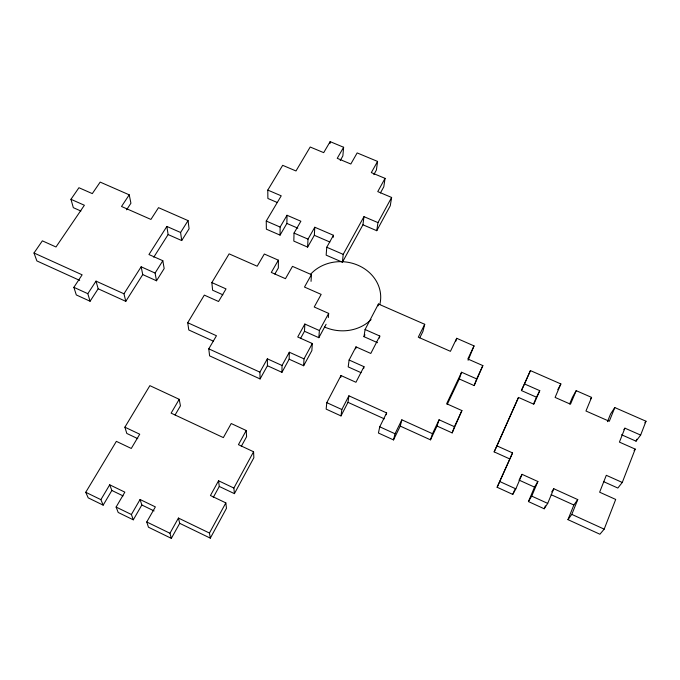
<?xml version="1.0" encoding="UTF-8"?>
<svg xmlns="http://www.w3.org/2000/svg" width="680" height="680" viewBox="0 0 680 680"><rect width="100%" height="100%" fill="white"/><g stroke="black" fill="none" stroke-linecap="round" stroke-linejoin="round"><path stroke-width="1.02" d="M222.878 294.805L212.611 290.216L211.845 282.582L229.126 253.861L257.176 266.22L264.316 254.023L278.375 260.176L278.341 267.979L274.839 274.057M340.221 160.522L342.856 155.95L343.629 147.262L330.149 141.635L323.697 152.643L310.199 147.016L295.987 170.96L282.676 165.325L267.793 190.085L281.231 195.823L266.254 221.051L266.365 229.185L280.058 235.127L280.118 227.052L287.019 215.271L300.875 221.238L294.032 233.078L293.82 241.102L307.624 247.103L314.33 235.305L314.789 227.239L333.455 235.28L333.285 237.277M282.03 365.483L267.35 358.819L267.444 365.729L281.945 372.325L282.03 365.483L289.323 352.231L304.002 358.853L303.654 365.755L289.153 359.201L289.323 352.231M280.058 235.127L286.883 223.448L287.019 215.271M307.624 247.103L308.014 239.13L314.789 227.239M304.487 331.271L304.844 324.046L319.379 330.531L318.844 337.697L304.487 331.271L300.466 338.598M311.049 281.367L311.423 274.652L292.485 266.365L285.464 278.681L271.295 272.433L278.375 260.176M304.844 324.046L297.721 336.982L312.324 343.527L311.874 350.574L303.654 365.755M330.004 143.582L330.149 141.635M333.455 235.28L326.757 247.248L326.153 255.144L342.405 262.208L362.942 224.791L363.97 216.656L377.961 222.615L376.762 230.707L362.942 224.791M328.312 317.585L328.678 313.403L314.228 307.003L321.164 294.398L304.487 287.053L311.423 274.652M419.738 337.866L422.918 331.491L424.719 324.292L378.428 304.011L365.075 329.511L379.78 336.022L370.796 353.455L355.997 346.859L349.112 360.017L363.978 366.681L355.938 382.279L340.986 375.538L326.791 402.653L326.145 409.122L341.003 415.913L347.99 402.339L348.908 395.811L386.639 412.921L386.24 414.74M342.405 262.208L343.204 254.371L363.97 216.656M340.756 377.459L340.986 375.538M341.003 415.913L341.836 409.522L348.908 395.811M349.112 360.017L348.202 366.894L361.046 372.666M343.629 147.262L337.238 158.321L350.829 164.016L357.161 152.915L377.57 161.423L376.414 169.992L373.839 174.624M355.716 348.857L355.997 346.859M377.57 161.423L371.322 172.609L385.058 178.364L383.8 186.804L380.434 192.941M377.545 342.695L363.987 336.676L365.075 329.511M363.664 368.628L363.978 366.681M385.058 178.364L377.757 191.615L391.612 197.455L390.277 205.743L376.762 230.707M378.114 305.856L378.428 304.011M379.423 338.053L379.78 336.022M386.639 412.921L379.746 426.81L378.428 433.024L393.516 439.917L400.256 426.105L401.854 419.824L432.48 433.712L430.491 439.841L400.256 426.105M393.516 439.917L395.029 433.772L401.854 419.824M455.762 341.326L456.705 338.3L474.037 345.899L468.112 360.289M437.019 426.046L439.076 419.773L454.41 426.692L452.158 432.897L437.019 426.046L430.491 439.841M459.281 378.973L461.575 372.232L476.663 378.913L474.173 385.585L459.281 378.973L447.202 404.498M461.575 372.232L446.658 403.741L461.915 410.575L452.158 432.897M474.037 345.899L467.84 358.989L482.86 365.602L474.173 385.585M551.735 491.887L553.784 488.725L577.754 499.596L573.861 505.01L567.962 519.639L599.904 534.233L604.188 529.15L615.697 499.443L599.633 492.201L606.305 475.303L622.277 482.46L635.205 449.106L619.42 442.111L624.928 428.171L640.637 435.089L646 421.234L614.805 407.567L610.589 413.925L607.461 421.685M621.52 434.75L636.046 441.167L636.812 439.204M567.962 519.639L571.803 514.386L577.754 499.596M614.805 407.567L609.288 421.286L585.956 411.009L591.591 397.4L576.198 390.66L572.483 397.188L569.653 403.894M519.817 478.406L522.07 474.342L537.888 481.517L534.523 487.127L528.428 501.568L544.187 508.776L545.394 505.869M544.187 508.776L547.706 503.396L553.784 488.725M528.428 501.568L531.735 496.111L537.888 481.517M576.198 390.66L570.486 404.2L555.092 397.418L560.873 383.945L530.425 370.6L521.415 390.55L536.486 397.205L539.759 390.668L524.492 383.945L521.415 390.55M509.55 458.838L494.147 451.877L496.961 445.885L512.558 452.923L497.123 487.262L512.745 494.402L514.803 489.608M512.745 494.402L515.84 488.861L522.07 474.342M533.553 403.92L536.486 397.205M497.123 487.262L512.558 452.923M539.759 390.668L533.834 404.226L518.491 397.434L494.147 451.877M496.961 445.885L518.491 397.434M524.492 383.945L530.425 370.6M454.41 426.692L461.915 410.575M476.663 378.913L482.86 365.602M432.48 433.712L439.076 419.773M456.705 338.3L450.423 351.322L418.293 337.178L424.719 324.292M363.987 336.676L364.964 334.806M557.795 389.716L560.873 383.945M210.316 538.152L209.448 533.052L178.432 518.058L179.707 523.328L210.316 538.152L226.474 508.308L225.828 502.877L210.434 495.516L218.552 480.769L233.877 488.053L234.413 493.646L219.283 486.455L218.552 480.769M234.413 493.646L253.852 457.742L253.572 451.758L238.433 444.66L246.22 430.517L231.217 423.529L223.354 437.606L171.122 413.142L179.222 399.313L149.872 385.645L124.891 427.184L126.803 433.449L137.793 438.668M318.844 337.697L326.102 324.292M209.448 533.052L225.828 502.877M233.877 488.053L253.572 451.758M304.002 358.853L312.324 343.527M319.379 330.531L328.678 313.403M377.961 222.615L391.612 197.455M213.282 497.386L219.283 486.455M241.306 446.344L246.594 436.721L246.22 430.517M281.945 372.325L289.153 359.201M140.071 499.502L141.839 504.993L133.297 519.826L131.401 514.505L140.071 499.502L155.363 506.897L146.761 521.976L148.461 527.212L171.343 538.365L179.707 523.328M211.845 282.582L226.024 288.906L218.552 301.495L204.315 295.111L187.722 322.711L216.452 335.741L208.777 348.84L209.601 355.861L260.091 378.938L267.444 365.729M171.343 538.365L169.949 533.256L178.432 518.058M260.091 378.938L259.904 372.155L267.35 358.819M175.1 414.97L180.429 405.85L179.222 399.313M133.297 519.826L118.201 512.473L116.11 507.059L124.848 492.142L109.701 484.815L100.886 499.656L103.173 505.146L111.852 490.467L109.701 484.815M103.173 505.146L88.213 497.862L85.74 492.286L116.365 441.354L131.274 448.46L139.731 434.214L124.891 427.184M590.614 399.015L591.591 397.4M156.519 280.772L155.082 273.046L141.151 266.798L142.749 274.584L156.519 280.772L164.169 268.558L162.826 260.729L148.954 254.541L166.855 226.44L180.591 232.492L181.704 240.558L168.121 234.557L166.855 226.44M181.704 240.558L189.082 228.769L188.062 220.609L158.517 207.663L150.918 219.427L121.516 206.474L129.234 194.837L100.172 182.104L92.302 193.613L78.931 187.722L70.958 199.308L73.329 207.672L80.92 211.038M155.082 273.046L162.826 260.729M180.591 232.492L188.062 220.609M125.791 301.342L123.964 293.794L96.016 281.12L98.175 288.787L125.791 301.342L142.749 274.584M153.765 257.201L168.121 234.557M123.964 293.794L141.151 266.798M70.958 199.308L84.388 205.249L55.989 246.984L42.364 240.839L34 252.994L82.135 274.822L73.873 287.325L76.304 294.942L90.083 301.24L98.175 288.787M90.083 301.24L87.814 293.683L96.016 281.12M126.573 209.822L130.925 203.226L129.234 194.837M623.832 429.709L624.928 428.171M644.844 422.79L646 421.234M636.046 441.167L640.637 435.089M634.066 450.585L635.205 449.106M622.277 482.46L617.84 488.044L603.942 481.797M277.363 202.53L267.877 198.475L267.793 190.085M286.883 223.448L297.84 228.182M314.33 235.305L329.868 242.02M266.254 221.051L280.118 227.052M294.032 233.078L308.014 239.13M326.757 247.248L343.204 254.371M79.688 280.389L36.873 260.925L34 252.994M213.393 341.164L188.785 329.978L187.722 322.711M347.99 402.339L384.285 418.837M518.917 480.037L534.523 487.127M551.149 494.692L573.861 505.01M73.873 287.325L87.814 293.683M208.777 348.84L259.904 372.155M326.791 402.653L341.836 409.522M379.746 426.81L395.029 433.772M500.012 481.644L515.84 488.861M531.735 496.111L547.706 503.396M571.803 514.386L604.188 529.15M111.852 490.467L123.071 495.898M141.839 504.993L154.105 510.927M85.74 492.286L100.886 499.656M116.11 507.059L131.401 514.505M146.761 521.976L169.949 533.256M310.709 274.142A39.245 34.535 5.9 0 1 358.19 265.344A39.245 34.535 5.9 0 1 379.831 304.419M371.118 319.6A39.245 34.535 5.9 0 1 324.606 327.046"/></g></svg>
